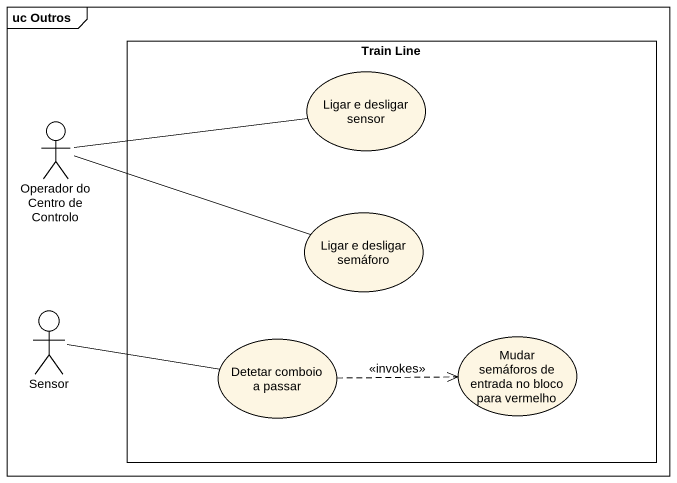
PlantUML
@startuml
mainframe uc Outros
rectangle "Train Line" as Train_Line {
  usecase "Ligar e desligar sensor" as Ligar_e_desligar_sensor
  usecase "Ligar e desligar semáforo" as Ligar_e_desligar_semáforo
  usecase "Detetar comboio a passar" as Detetar_comboio_a_passar
  usecase "Mudar semáforos de entrada no bloco para vermelho" as Mudar_semáforos_de_entrada
}
actor "Operador do Centro de Controlo" as Operador_do_Centro_de
actor Sensor
Operador_do_Centro_de -right- Ligar_e_desligar_sensor
Operador_do_Centro_de -right- Ligar_e_desligar_semáforo
Sensor -right- Detetar_comboio_a_passar
Detetar_comboio_a_passar .right.> Mudar_semáforos_de_entrada : <<invokes>>
@enduml
